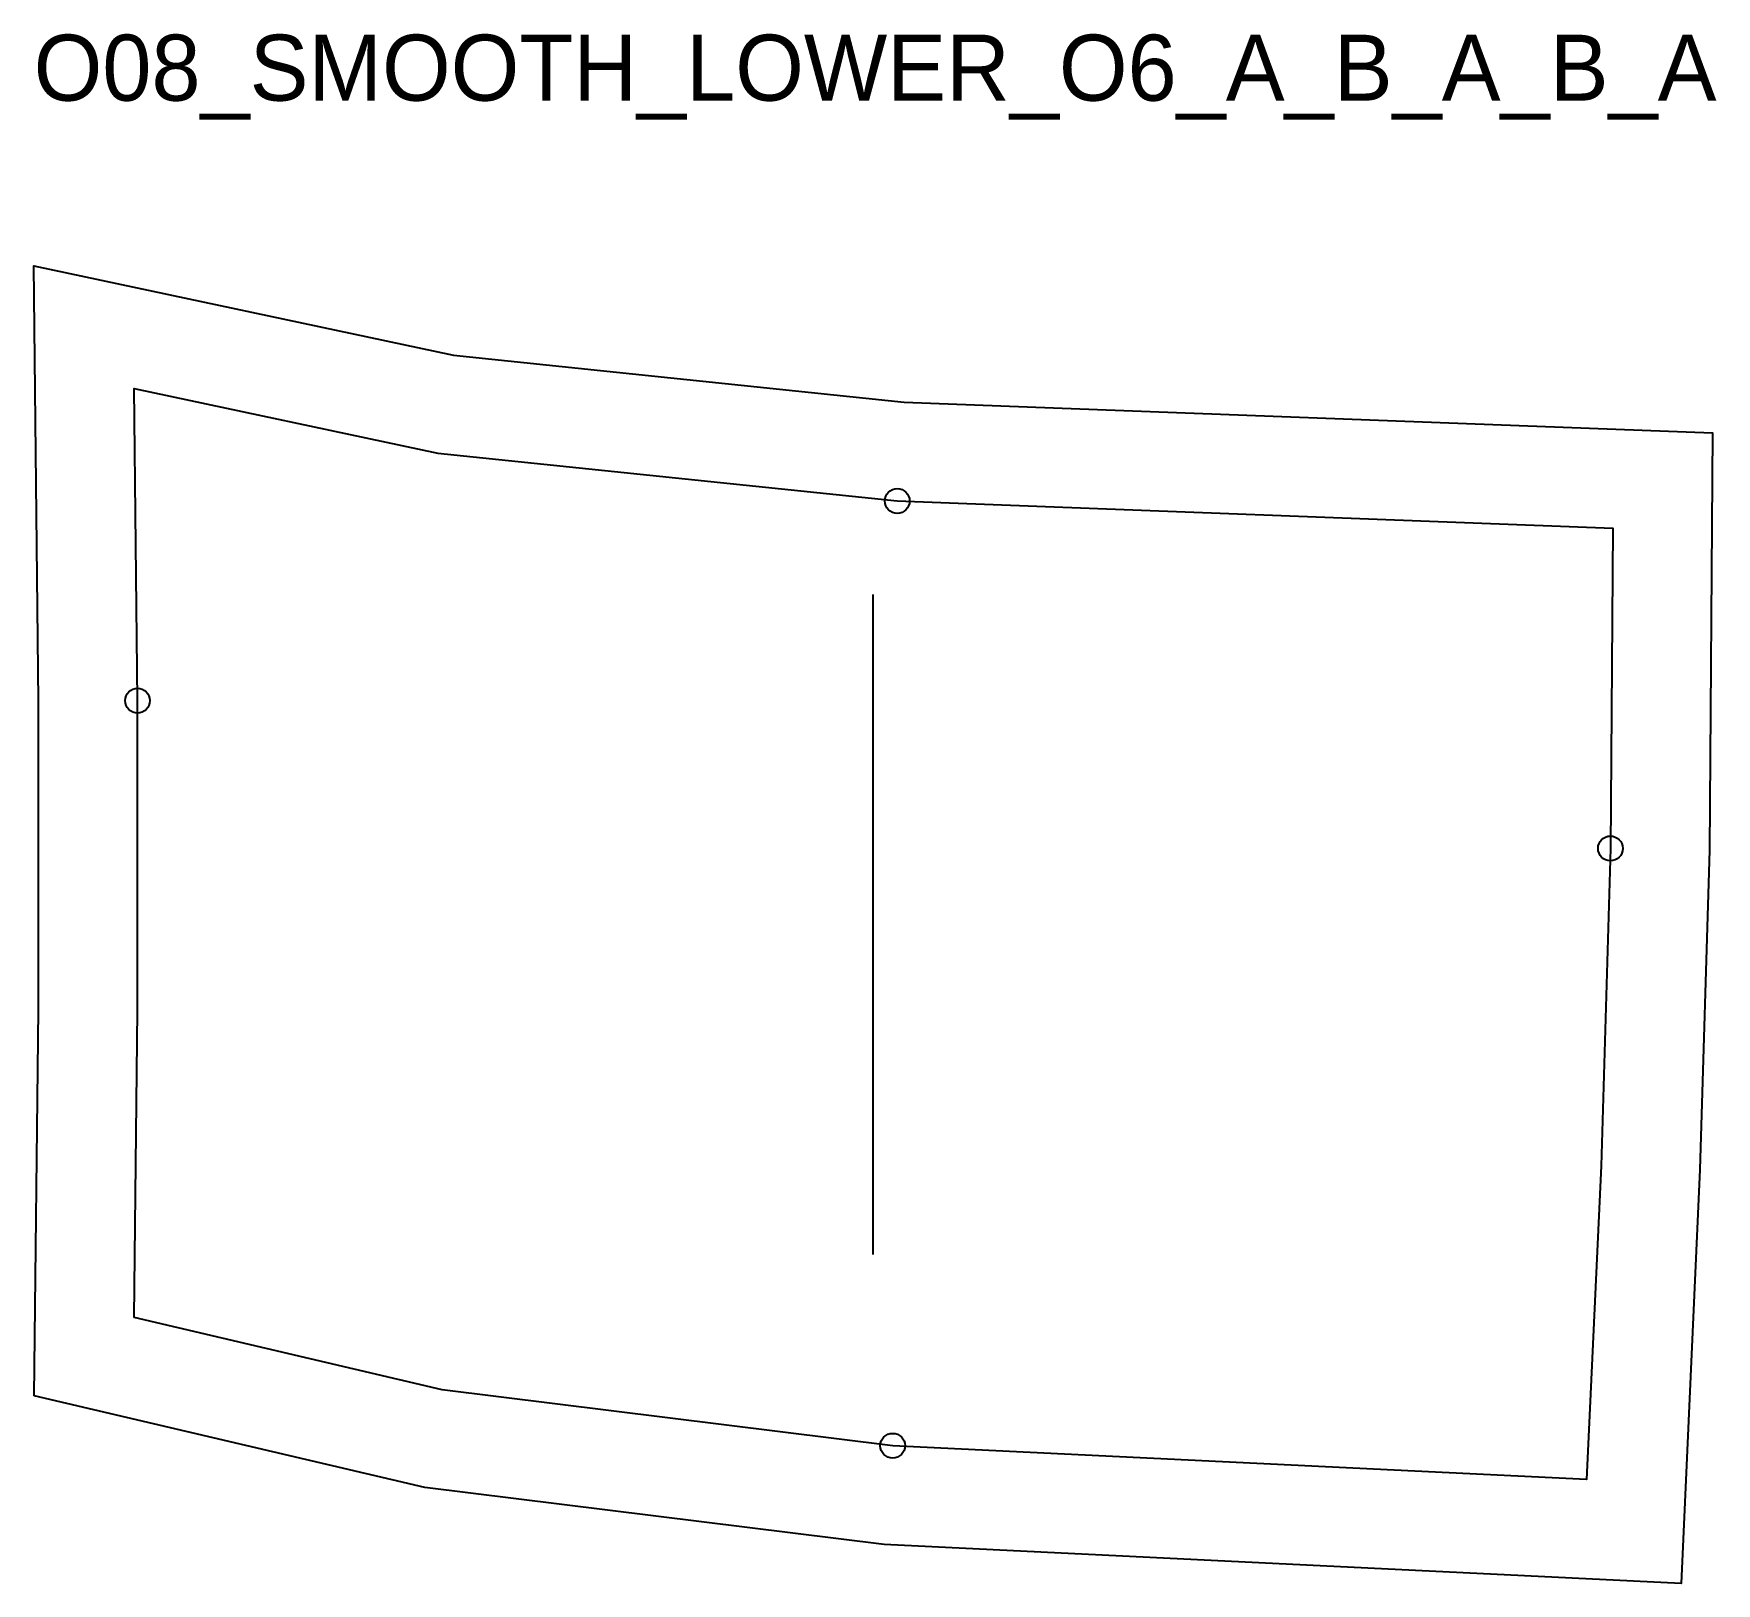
# Model space of a CAD drawing. Header units: millimetres. Extents: x -12 to 192, y -32 to 156.
import ezdxf

# ---------------------------------------------------------------- set-up
doc = ezdxf.new("R2010")
doc.units = ezdxf.units.MM
for name, color, linetype in [('CUT', 1, 'Continuous'), ('GRAIN', 3, 'Continuous'), ('ID', 7, 'Continuous'), ('NOTCH', 2, 'Continuous'), ('SEAM', 5, 'Continuous')]:
    doc.layers.add(name, color=color, linetype=linetype)

msp = doc.modelspace()

# ---------------------------------------------------------------- linework, layer by layer
at = {"layer": 'CUT'}
msp.add_lwpolyline([(-12.11, -9.49), (-11.59, 37.27), (-11.58, 74.68), (-12.16, 127.44), (38.71, 116.61), (93.34, 110.92), (191.28, 107.2), (190.92, 56.62), (189.77, 17.94), (187.48, -32.21), (90.9, -27.5), (35.24, -20.59), (-12.11, -9.49)], close=True, dxfattribs=at)
at = {"layer": 'GRAIN'}
msp.add_line((89.56, 7.62), (89.56, 87.62), dxfattribs=at)
at = {"layer": 'NOTCH'}
for centre in [(92.49, 98.94), (0.42, 74.75), (178.92, 56.84), (91.94, -15.53)]:
    msp.add_circle(centre, 1.5, dxfattribs=at)
at = {"layer": 'SEAM'}
msp.add_lwpolyline([(0, 0), (0.41, 37.21), (0.42, 74.75), (0, 112.58), (36.83, 104.74), (92.49, 98.94), (179.2, 95.65), (178.92, 56.84), (177.78, 18.39), (176.04, -19.63), (91.94, -15.53), (37.36, -8.76)], close=True, dxfattribs=at)

# ---------------------------------------------------------------- texts
at = {"layer": 'ID'}
msp.add_text('O08_SMOOTH_LOWER_O6_A_B_A_B_A', height=8, dxfattribs=at).set_placement((-12.16, 147.44))

doc.saveas('drawing.dxf')
